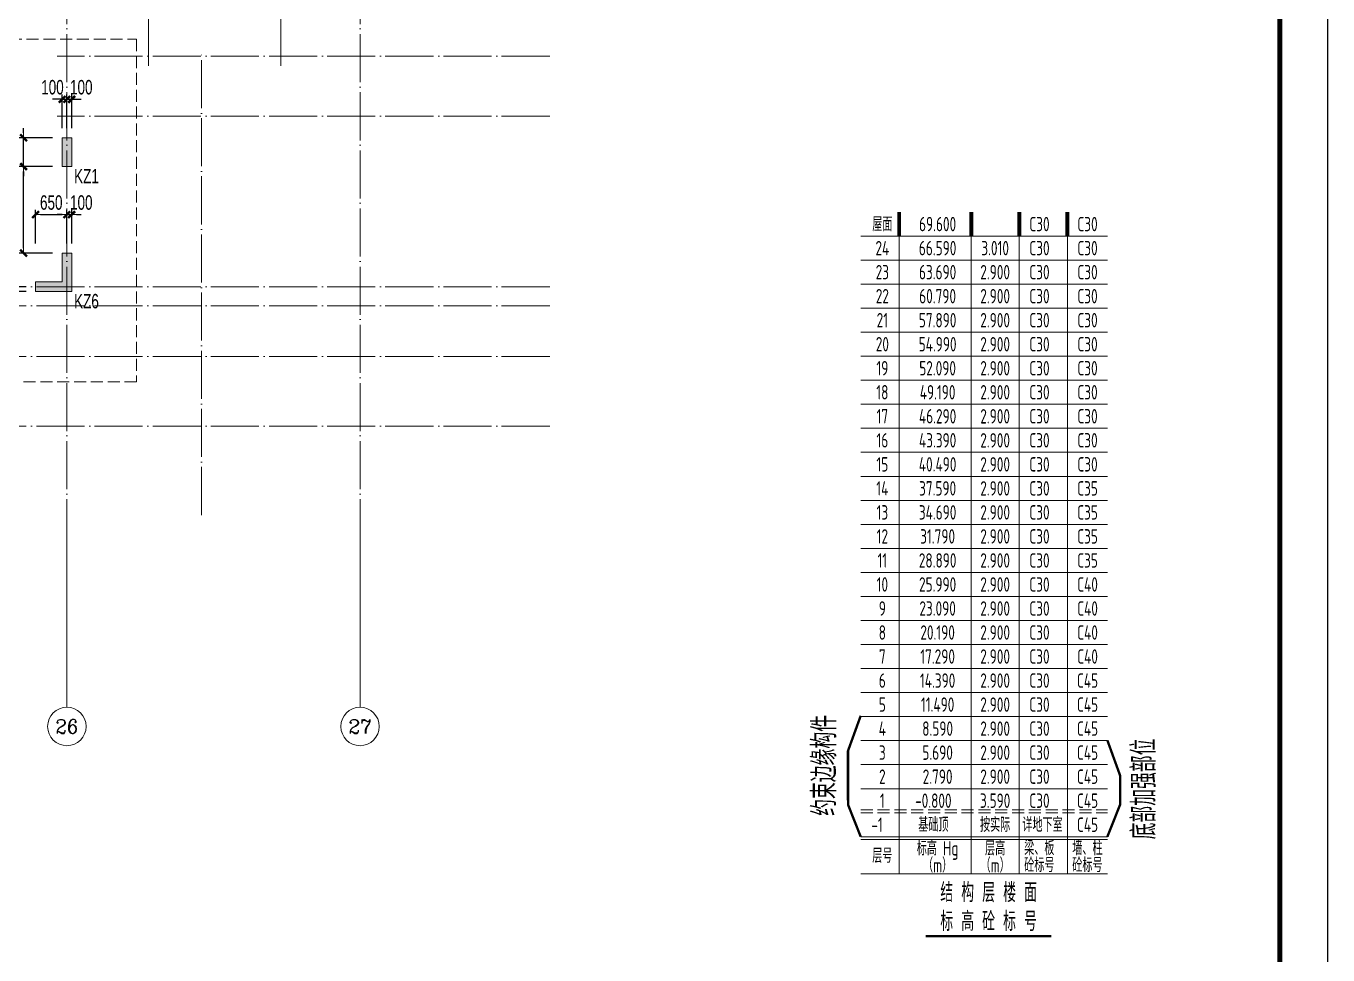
# Model space of a CAD drawing. Extents: x 5874492 to 7194610, y -939842 to -279257.
# Drawn here: x 6335161 to 6362250, y -843259 to -823926 of the extents above; entities that cross this region are included whole.
import ezdxf
from ezdxf.enums import TextEntityAlignment as Align

# ---------------------------------------------------------------- set-up
doc = ezdxf.new("R2010")
doc.units = 0
doc.header["$LTSCALE"] = 1000
doc.linetypes.add('DASH', pattern=[0.35, 0.25, -0.1])
doc.linetypes.add('DOTE', pattern=[2.42, 2, -0.2, 0.02, -0.2])
for name, color, linetype, lineweight in [('A-标注-轴号', 3, 'Continuous', 15), ('A-标注-轴号文字', 7, 'Continuous', 15), ('A-轴线-塔楼', 1, 'DOTE', 9), ('A-轴线-隔墙', 41, 'DOTE', 9), ('S-墙柱-DIM', 3, 'Continuous', 20), ('S-墙柱-HATCH', 251, 'Continuous', 20), ('S-墙柱-WALL', 6, 'Continuous', 20), ('S-板-BEAM', 4, 'DASH', 20), ('S-轴网-轴号', 3, 'Continuous', 20), ('S-通用-TEXT', 7, 'Continuous', 20)]:
    doc.layers.add(name, color=color, linetype=linetype, lineweight=lineweight)
doc.layers.add('Y-云图图框', color=7, linetype='Continuous')
doc.styles.add('_TCH_AXIS', font='COMPLEX.shx', dxfattribs={"bigfont": 'hztxt.shx'})
doc.styles.add('_YT_Name', font='', dxfattribs={"width": 0.8})
doc.styles.add('_YT_Sign_Text', font='ros.shx', dxfattribs={"width": 0.8, "bigfont": 'hztxt.shx'})
doc.styles.add('BW_Dim', font='Bweng.shx', dxfattribs={"width": 0.7, "bigfont": 'hztxt.shx'})
doc.styles.add('COMPLEX', font='COMPLEX')
doc.styles.get("Standard").update_dxf_attribs({"font": 'gbenor.shx', "bigfont": 'gbcbig.shx'})
doc.styles.add('TSSD_NORM', font='tssdeng.shx', dxfattribs={"width": 0.7, "bigfont": 'tssdchn.shx'})
doc.styles.add('TSSD_Rein', font='tssdeng.shx', dxfattribs={"width": 0.7, "bigfont": 'hztxt.shx'})
doc.styles.get('_YT_Name').set_extended_font_data('SimHei')
doc.dimstyles.new('Cyz_100_100', dxfattribs={"dimtxt": 300, "dimasz": 100, "dimexe": 100, "dimexo": 200, "dimgap": 100, "dimtad": 1, "dimdec": 0, "dimzin": 0, "dimdsep": 46, "dimtxsty": 'BW_Dim', "dimblk": '_bwk', "dimcen": 0, "dimclrt": 7, "dimadec": 0, "dimazin": 0, "dimtfac": 1, "dimtdec": 0, "dimtix": 1, "dimtmove": 2, "dimatfit": 0, "dimfxl": 0, "dimtolj": 1, "dimtzin": 0, "dimarcsym": 0})

# ---------------------------------------------------------------- blocks, each defined once
blk = doc.blocks.new('ECMCTK_A1_横_单行图名--0')
at = {"color": 4}
blk.add_lwpolyline([(0, 0), (841, 0), (841, 594), (0, 594)], close=True, dxfattribs=at)
at = {"const_width": 1}
blk.add_lwpolyline([(25, 10), (831, 10), (831, 584), (25, 584)], close=True, dxfattribs=at)
at = {"color": 80, "flags": 3}
for tag, height, p in [('YTHQINS', 3, (34.31, 585.5)), ('ECMCKEY', 3, (292.07, 288.23)), ('YTTQINS', 5.62, (848.03, 12.81)), ('YTFRAME', 3, (652.76, 5.84)), ('YTBARCODE_T1', 3, (749.78, 5.95))]:
    blk.add_attdef(tag, text='', height=height, dxfattribs=at).set_placement(p, align=Align.MIDDLE_CENTER)
for tag, height, style, width, p in [('证书编号', 4, '_YT_Sign_Text', 0.8, (708.87, 43.81)), ('审查批准号', 4, '_YT_Sign_Text', 0.8, (761.06, 43.81)), ('工程号', 4, '_YT_Sign_Text', 0.5, (804.08, 44.12)), ('设计单位', 6, '_YT_Name', 0.8, (623.75, 38.6)), ('建设单位', 4, '_YT_Sign_Text', 0.8, (734.96, 36.11)), ('阶段', 4, '_YT_Sign_Text', 0.8, (804.08, 35.81)), ('项目号', 4, '_YT_Sign_Text', 0.5, (822.08, 33.72)), ('项目名称', 4, '_YT_Sign_Text', 0.8, (734.96, 28.11)), ('专业', 4, '_YT_Sign_Text', 0.8, (804.08, 27.31)), ('图纸编号', 4, '_YT_Sign_Text', 0.5, (803.93, 19.36)), ('图纸名称', 4.5, '_YT_Name', 0.8, (735.39, 15.06)), ('出图比例', 4.2, '_YT_Sign_Text', 0.8, (681.82, 11.78)), ('日期', 4, '_YT_Sign_Text', 0.5, (803.88, 12.13)), ('版本号', 4, '_YT_Sign_Text', 0.8, (822.08, 13))]:
    blk.add_attdef(tag, text='', height=height, dxfattribs=dict(style=style, width=width)).set_placement(p, align=Align.CENTER)
at = {"style": '_YT_Sign_Text', "width": 0.8, "flags": 3}
for tag, p, height in [('{审定人}', (605.87, 26.45), 6.24), ('{校对人}', (658.35, 26.53), 6.24), ('[审定人]', (590.95, 27.81), 4.1), ('[校对人]', (642.23, 27.82), 4.1), ('{审核人}', (606.98, 18.44), 6.24), ('[设计人]', (642.47, 20.21), 4.1), ('{设计人}', (658.48, 18.54), 6.24), ('[审核人]', (591.01, 19.76), 4.1), ('[项目负责人]', (590.78, 12.01), 4.1), ('{项目负责人}', (608.28, 10.72), 6.24), ('[专业负责人]', (642.74, 11.77), 4.1), ('{专业负责人}', (658.58, 10.36), 6.24)]:
    blk.add_attdef(tag, p, '', height=height, dxfattribs=at)
at = {"color": 80, "flags": 3}
for tag, p in [('YTQRCODE', (551.04, 11.91)), ('YTBZSIT', (25, 10)), ('EXT_TK_LEFT', (25, 10))]:
    blk.add_attdef(tag, p, '', height=3, dxfattribs=at)
blk = doc.blocks.new('24F')
at = {"layer": 'S-通用-TEXT'}
for p, q in [((1809, 15068), (1809, 1293)), ((3309, 15068), (3309, 1293)), ((4309, 1293), (4309, 15068)), ((5309, 1293), (5309, 15068)), ((1009, 14568), (6141, 14568)), ((1009, 14568), (6141, 14568)), ((1009, 14068), (6141, 14068)), ((1009, 13568), (6141, 13568)), ((1009, 13068), (6141, 13068)), ((1009, 12568), (6141, 12568)), ((1009, 12068), (6141, 12068)), ((1009, 11568), (6141, 11568)), ((1009, 11068), (6141, 11068)), ((1009, 10568), (6141, 10568)), ((1009, 10068), (6141, 10068)), ((1009, 9568), (6141, 9568)), ((1009, 9068), (6141, 9068)), ((1009, 8568), (6141, 8568)), ((1009, 8068), (6141, 8068)), ((1009, 7568), (6141, 7568)), ((1009, 7068), (6141, 7068)), ((1009, 6568), (6141, 6568)), ((1009, 6068), (6141, 6068)), ((1009, 5568), (6141, 5568)), ((1009, 5068), (6141, 5068)), ((1009, 4568), (6141, 4568)), ((1009, 4068), (6141, 4068)), ((1009, 3568), (6141, 3568)), ((1009, 3068), (6141, 3068)), ((1009, 2068), (6141, 2068)), ((1009, 2007), (6141, 2007)), ((1009, 1293), (6141, 1293))]:
    blk.add_line(p, q, dxfattribs=at)
at = {"layer": 'S-通用-TEXT', "linetype": 'DASH'}
for p, q in [((1009, 2629), (6141, 2629)), ((1009, 2568), (6141, 2568)), ((1009, 2568), (6141, 2568)), ((1009, 2568), (6141, 2568))]:
    blk.add_line(p, q, dxfattribs=at)
at = {"layer": 'S-通用-TEXT'}
for points in [[(1009, 4586, 50, 50, 0), (744, 3854, 50, 50, 0), (745, 2735, 50, 50, 0), (1009, 2068, 0, 0, 0)], [(6141, 4074, 50, 50, 0), (6406, 3342, 50, 50, 0), (6406, 2735, 50, 50, 0), (6141, 2068, 0, 0, 0)]]:
    blk.add_lwpolyline(points, format="xyseb", dxfattribs=at)
at = {"layer": 'S-通用-TEXT', "const_width": 50}
blk.add_lwpolyline([(2361, 0), (4977, 0)], dxfattribs=at)
at = {"layer": 'S-通用-TEXT', "style": 'TSSD_Rein', "width": 0.7}
for s, p in [('屋面', (1459, 14818)), ('69.600', (2609, 14818)), ('C30', (4728, 14818)), ('C30', (5728, 14818)), ('24', (1459, 14318)), ('66.590', (2609, 14318)), ('3.010', (3806, 14318)), ('C30', (4728, 14318)), ('C30', (5728, 14318)), ('23', (1459, 13818)), ('63.690', (2609, 13818)), ('2.900', (3806, 13818)), ('C30', (4728, 13818)), ('C30', (5728, 13818)), ('22', (1459, 13318)), ('60.790', (2609, 13318)), ('2.900', (3806, 13318)), ('C30', (4728, 13318)), ('C30', (5728, 13318)), ('21', (1459, 12818)), ('57.890', (2609, 12818)), ('2.900', (3806, 12818)), ('C30', (4728, 12818)), ('C30', (5728, 12818)), ('20', (1459, 12318)), ('54.990', (2609, 12318)), ('2.900', (3806, 12318)), ('C30', (4728, 12318)), ('C30', (5728, 12318)), ('19', (1459, 11818)), ('52.090', (2609, 11818)), ('2.900', (3806, 11818)), ('C30', (4728, 11818)), ('C30', (5728, 11818)), ('18', (1459, 11318)), ('49.190', (2609, 11318)), ('2.900', (3806, 11318)), ('C30', (4728, 11318)), ('C30', (5728, 11318)), ('17', (1459, 10818)), ('46.290', (2609, 10818)), ('2.900', (3806, 10818)), ('C30', (4728, 10818)), ('C30', (5728, 10818)), ('16', (1459, 10318)), ('43.390', (2609, 10318)), ('2.900', (3806, 10318)), ('C30', (4728, 10318)), ('C30', (5728, 10318)), ('15', (1459, 9818)), ('40.490', (2609, 9818)), ('2.900', (3806, 9818)), ('C30', (4728, 9818)), ('C30', (5728, 9818)), ('14', (1459, 9318)), ('37.590', (2609, 9318)), ('2.900', (3806, 9318)), ('C30', (4728, 9318)), ('13', (1459, 8818)), ('34.690', (2609, 8818)), ('2.900', (3806, 8818)), ('C30', (4728, 8818)), ('12', (1459, 8318)), ('31.790', (2609, 8318)), ('2.900', (3806, 8318)), ('C30', (4728, 8318)), ('11', (1459, 7818)), ('28.890', (2609, 7818)), ('2.900', (3806, 7818)), ('C30', (4728, 7818)), ('10', (1459, 7318)), ('25.990', (2609, 7318)), ('2.900', (3806, 7318)), ('C30', (4728, 7318)), ('C40', (5728, 7318)), ('9', (1459, 6818)), ('23.090', (2609, 6818)), ('2.900', (3806, 6818)), ('C30', (4728, 6818)), ('C40', (5728, 6818)), ('8', (1459, 6318)), ('20.190', (2609, 6318)), ('2.900', (3806, 6318)), ('C30', (4728, 6318)), ('C40', (5728, 6318)), ('7', (1459, 5818)), ('17.290', (2609, 5818)), ('2.900', (3806, 5818)), ('C30', (4728, 5818)), ('C40', (5728, 5818)), ('6', (1459, 5318)), ('14.390', (2609, 5318)), ('2.900', (3806, 5318)), ('C30', (4728, 5318)), ('5', (1459, 4818)), ('11.490', (2609, 4818)), ('2.900', (3806, 4818)), ('C30', (4728, 4818)), ('4', (1459, 4318)), ('8.590', (2609, 4318)), ('2.900', (3806, 4318)), ('C30', (4728, 4318)), ('3', (1459, 3818)), ('5.690', (2609, 3818)), ('2.900', (3806, 3818)), ('C30', (4728, 3818)), ('2', (1459, 3318)), ('2.790', (2609, 3318)), ('2.900', (3806, 3318)), ('C30', (4728, 3318)), ('1', (1459, 2818)), ('-0.800', (2520, 2818)), ('3.590', (3806, 2818)), ('C30', (4728, 2818)), ('-1', (1349, 2318)), ('基础顶', (2520, 2318)), ('按实际', (3806, 2318)), ('详地下室', (4792, 2318)), ('标高 Hg', (2609, 1827)), ('层高', (3806, 1827)), ('梁、板', (4726, 1833)), ('墙、柱', (5726, 1833)), ('层号', (1459, 1674)), ('（m）', (2609, 1475)), ('（m）', (3806, 1475)), ('砼标号', (4726, 1480)), ('砼标号', (5726, 1480))]:
    blk.add_text(s, height=300, dxfattribs=at).set_placement(p, align=Align.MIDDLE_CENTER)
at = {"layer": 'S-通用-TEXT', "color": 6, "style": 'TSSD_Rein', "width": 0.7}
for s, p in [('C35', (5728, 9318)), ('C35', (5728, 8818)), ('C35', (5728, 8318)), ('C35', (5728, 7818)), ('C45', (5728, 5318)), ('C45', (5728, 4818)), ('C45', (5728, 4318)), ('C45', (5728, 3818)), ('C45', (5728, 3318)), ('C45', (5728, 2818)), ('C45', (5728, 2318))]:
    blk.add_text(s, height=300, dxfattribs=at).set_placement(p, align=Align.MIDDLE_CENTER)
at = {"layer": 'S-通用-TEXT', "color": 7, "style": 'TSSD_Rein', "width": 0.7}
for s, p in [('约束边缘构件', (500, 2502)), ('底部加强部位', (7150, 2013))]:
    blk.add_text(s, height=500, rotation=90, dxfattribs=at).set_placement(p)
at = {"layer": 'S-通用-TEXT', "style": 'TSSD_NORM', "width": 0.7}
for s, p in [('结 构 层 楼 面 ', (2665, 706)), ('标 高 砼 标 号', (2665, 106))]:
    blk.add_text(s, height=400, dxfattribs=at).set_placement(p)
blk = doc.blocks.new('_bwk')
blk.add_line((-1, 0), (0, 0))
at = {"const_width": 0.5}
blk.add_lwpolyline([(-0.7, -0.7), (0.7, 0.7)], dxfattribs=at)
blk = doc.blocks.new('*D1725')
at = {"layer": 'Defpoints', "color": 0, "transparency": 16777216}
for p in [(6335110, -826851), (6335910, -826851), (6335910, -828651)]:
    blk.add_point(p, dxfattribs=at)
at = {"layer": 'S-墙柱-DIM', "color": 0, "lineweight": -2, "transparency": 16777216}
for p, q in [((6335710, -826851), (6335010, -826851)), ((6335110, -828551), (6335110, -826951)), ((6335710, -828651), (6335010, -828651))]:
    blk.add_line(p, q, dxfattribs=at)
at = {"layer": 'S-墙柱-DIM', "color": 0, "lineweight": -2, "transparency": 16777216, "xscale": 100, "yscale": 100, "zscale": 100}
for p, rotation in [((6335110, -826851), 90), ((6335110, -828651), 270)]:
    blk.add_blockref('_bwk', p, dxfattribs=dict(at, rotation=rotation))
at = {"layer": 'S-墙柱-DIM', "color": 7, "transparency": 16777216, "insert": (6334860, -827751), "char_height": 300, "attachment_point": 5, "rotation": 90, "style": 'BW_Dim'}
blk.add_mtext('\\A1;1800', dxfattribs=at)
blk = doc.blocks.new('*D1726')
at = {"layer": 'Defpoints', "color": 0, "transparency": 16777216}
for p in [(6335110, -826251), (6335910, -826251), (6335910, -826851)]:
    blk.add_point(p, dxfattribs=at)
at = {"layer": 'S-墙柱-DIM', "color": 0, "lineweight": -2, "transparency": 16777216}
for p, q in [((6335110, -826151), (6335110, -826051)), ((6335710, -826251), (6335010, -826251)), ((6335110, -826851), (6335110, -826251)), ((6335710, -826851), (6335010, -826851)), ((6335110, -826951), (6335110, -827051))]:
    blk.add_line(p, q, dxfattribs=at)
at = {"layer": 'S-墙柱-DIM', "color": 0, "lineweight": -2, "transparency": 16777216, "xscale": 100, "yscale": 100, "zscale": 100}
for p, rotation in [((6335110, -826251), 270), ((6335110, -826851), 90)]:
    blk.add_blockref('_bwk', p, dxfattribs=dict(at, rotation=rotation))
at = {"layer": 'S-墙柱-DIM', "color": 7, "transparency": 16777216, "insert": (6334860, -826551), "char_height": 300, "attachment_point": 5, "rotation": 90, "style": 'BW_Dim'}
blk.add_mtext('\\A1;600', dxfattribs=at)
blk = doc.blocks.new('*D1727')
at = {"layer": 'Defpoints', "color": 0, "transparency": 16777216}
for p in [(6336010, -825451), (6335910, -826251), (6336010, -826251)]:
    blk.add_point(p, dxfattribs=at)
at = {"layer": 'S-墙柱-DIM', "color": 0, "lineweight": -2, "transparency": 16777216}
for p, q in [((6335910, -826051), (6335910, -825351)), ((6336010, -826051), (6336010, -825351)), ((6335810, -825451), (6335710, -825451)), ((6335910, -825451), (6336010, -825451)), ((6336110, -825451), (6336210, -825451))]:
    blk.add_line(p, q, dxfattribs=at)
at = {"layer": 'S-墙柱-DIM', "color": 0, "lineweight": -2, "transparency": 16777216, "xscale": 100, "yscale": 100, "zscale": 100}
blk.add_blockref('_bwk', (6335910, -825451), dxfattribs=at)
at = {"layer": 'S-墙柱-DIM', "color": 0, "lineweight": -2, "transparency": 16777216, "xscale": 100, "yscale": 100, "zscale": 100, "rotation": 180}
blk.add_blockref('_bwk', (6336010, -825451), dxfattribs=at)
at = {"layer": 'S-墙柱-DIM', "color": 7, "transparency": 16777216, "insert": (6335710, -825201), "char_height": 300, "attachment_point": 5, "style": 'BW_Dim'}
blk.add_mtext('\\A1;100', dxfattribs=at)
blk = doc.blocks.new('*D1728')
at = {"layer": 'Defpoints', "color": 0, "transparency": 16777216}
for p in [(6336110, -825451), (6336010, -826251), (6336110, -826251)]:
    blk.add_point(p, dxfattribs=at)
at = {"layer": 'S-墙柱-DIM', "color": 0, "lineweight": -2, "transparency": 16777216}
for p, q in [((6336010, -826051), (6336010, -825351)), ((6336110, -826051), (6336110, -825351)), ((6335910, -825451), (6335810, -825451)), ((6336010, -825451), (6336110, -825451)), ((6336210, -825451), (6336310, -825451))]:
    blk.add_line(p, q, dxfattribs=at)
at = {"layer": 'S-墙柱-DIM', "color": 0, "lineweight": -2, "transparency": 16777216, "xscale": 100, "yscale": 100, "zscale": 100}
blk.add_blockref('_bwk', (6336010, -825451), dxfattribs=at)
at = {"layer": 'S-墙柱-DIM', "color": 0, "lineweight": -2, "transparency": 16777216, "xscale": 100, "yscale": 100, "zscale": 100, "rotation": 180}
blk.add_blockref('_bwk', (6336110, -825451), dxfattribs=at)
at = {"layer": 'S-墙柱-DIM', "color": 7, "transparency": 16777216, "insert": (6336310, -825201), "char_height": 300, "attachment_point": 5, "style": 'BW_Dim'}
blk.add_mtext('\\A1;100', dxfattribs=at)
blk = doc.blocks.new('*D1729')
at = {"layer": 'Defpoints', "color": 0, "transparency": 16777216}
for p in [(6334560, -829351), (6335360, -829351), (6335360, -829451)]:
    blk.add_point(p, dxfattribs=at)
at = {"layer": 'S-墙柱-DIM', "color": 0, "lineweight": -2, "transparency": 16777216}
for p, q in [((6334560, -829251), (6334560, -829151)), ((6335160, -829351), (6334460, -829351)), ((6335160, -829451), (6334460, -829451)), ((6334560, -829451), (6334560, -829351)), ((6334560, -829551), (6334560, -829651))]:
    blk.add_line(p, q, dxfattribs=at)
at = {"layer": 'S-墙柱-DIM', "color": 0, "lineweight": -2, "transparency": 16777216, "xscale": 100, "yscale": 100, "zscale": 100}
for p, rotation in [((6334560, -829351), 270), ((6334560, -829451), 90)]:
    blk.add_blockref('_bwk', p, dxfattribs=dict(at, rotation=rotation))
at = {"layer": 'S-墙柱-DIM', "color": 7, "transparency": 16777216, "insert": (6334310, -829651), "char_height": 300, "attachment_point": 5, "rotation": 90, "style": 'BW_Dim'}
blk.add_mtext('\\A1;100', dxfattribs=at)
blk = doc.blocks.new('*D1730')
at = {"layer": 'Defpoints', "color": 0, "transparency": 16777216}
for p in [(6334560, -828651), (6335360, -828651), (6335360, -829351)]:
    blk.add_point(p, dxfattribs=at)
at = {"layer": 'S-墙柱-DIM', "color": 0, "lineweight": -2, "transparency": 16777216}
for p, q in [((6335160, -828651), (6334460, -828651)), ((6334560, -829251), (6334560, -828751)), ((6335160, -829351), (6334460, -829351))]:
    blk.add_line(p, q, dxfattribs=at)
at = {"layer": 'S-墙柱-DIM', "color": 0, "lineweight": -2, "transparency": 16777216, "xscale": 100, "yscale": 100, "zscale": 100}
for p, rotation in [((6334560, -828651), 90), ((6334560, -829351), 270)]:
    blk.add_blockref('_bwk', p, dxfattribs=dict(at, rotation=rotation))
at = {"layer": 'S-墙柱-DIM', "color": 7, "transparency": 16777216, "insert": (6334310, -829001), "char_height": 300, "attachment_point": 5, "rotation": 90, "style": 'BW_Dim'}
blk.add_mtext('\\A1;700', dxfattribs=at)
blk = doc.blocks.new('*D1731')
at = {"layer": 'Defpoints', "color": 0, "transparency": 16777216}
for p in [(6336010, -827851), (6335360, -828651), (6336010, -828651)]:
    blk.add_point(p, dxfattribs=at)
at = {"layer": 'S-墙柱-DIM', "color": 0, "lineweight": -2, "transparency": 16777216}
for p, q in [((6335360, -828451), (6335360, -827751)), ((6335460, -827851), (6335910, -827851)), ((6336010, -828451), (6336010, -827751))]:
    blk.add_line(p, q, dxfattribs=at)
at = {"layer": 'S-墙柱-DIM', "color": 0, "lineweight": -2, "transparency": 16777216, "xscale": 100, "yscale": 100, "zscale": 100, "rotation": 180}
blk.add_blockref('_bwk', (6335360, -827851), dxfattribs=at)
at = {"layer": 'S-墙柱-DIM', "color": 0, "lineweight": -2, "transparency": 16777216, "xscale": 100, "yscale": 100, "zscale": 100}
blk.add_blockref('_bwk', (6336010, -827851), dxfattribs=at)
at = {"layer": 'S-墙柱-DIM', "color": 7, "transparency": 16777216, "insert": (6335685, -827601), "char_height": 300, "attachment_point": 5, "style": 'BW_Dim'}
blk.add_mtext('\\A1;650', dxfattribs=at)
blk = doc.blocks.new('*D1732')
at = {"layer": 'Defpoints', "color": 0, "transparency": 16777216}
for p in [(6336110, -827851), (6336010, -828651), (6336110, -828651)]:
    blk.add_point(p, dxfattribs=at)
at = {"layer": 'S-墙柱-DIM', "color": 0, "lineweight": -2, "transparency": 16777216}
for p, q in [((6335910, -827851), (6335810, -827851)), ((6336010, -828451), (6336010, -827751)), ((6336010, -827851), (6336110, -827851)), ((6336110, -828451), (6336110, -827751)), ((6336210, -827851), (6336310, -827851))]:
    blk.add_line(p, q, dxfattribs=at)
at = {"layer": 'S-墙柱-DIM', "color": 0, "lineweight": -2, "transparency": 16777216, "xscale": 100, "yscale": 100, "zscale": 100}
blk.add_blockref('_bwk', (6336010, -827851), dxfattribs=at)
at = {"layer": 'S-墙柱-DIM', "color": 0, "lineweight": -2, "transparency": 16777216, "xscale": 100, "yscale": 100, "zscale": 100, "rotation": 180}
blk.add_blockref('_bwk', (6336110, -827851), dxfattribs=at)
at = {"layer": 'S-墙柱-DIM', "color": 7, "transparency": 16777216, "insert": (6336310, -827601), "char_height": 300, "attachment_point": 5, "style": 'BW_Dim'}
blk.add_mtext('\\A1;100', dxfattribs=at)
blk = doc.blocks.new('_AXISO')
blk.add_circle((0, 0), 0.5)
at = {"layer": 'S-轴网-轴号', "style": 'COMPLEX', "width": 1.041667}
blk.add_attdef('A', text='', height=0.56, dxfattribs=at).set_placement((-0.25, -0.28), (0.25, -0.28), align=Align.FIT)
blk = doc.blocks.new('ZHOUWANG3')
at = {"layer": 'A-标注-轴号'}
for p, q in [((129752, 226834), (129752, 222834)), ((135852, 226834), (135852, 222834))]:
    blk.add_line(p, q, dxfattribs=at)
at = {"layer": 'A-轴线-塔楼', "linetype": 'DOTE', "ltscale": 0.5}
for p, q in [((129752, 248942), (129752, 226834)), ((135852, 248942), (135852, 226834)), ((139798, 231586), (85362, 231586)), ((139798, 228686), (85362, 228686))]:
    blk.add_line(p, q, dxfattribs=at)
at = {"layer": 'A-轴线-隔墙', "ltscale": 0.5}
for p, q in [((131452, 236186), (131452, 248942)), ((134202, 236186), (134202, 248942)), ((139798, 236386), (129552, 236386)), ((132552, 226834), (132552, 236486)), ((139798, 235136), (129552, 235136)), ((139798, 231186), (85362, 231186)), ((139798, 230136), (85362, 230136))]:
    blk.add_line(p, q, dxfattribs=at)
at = {"layer": 'A-标注-轴号'}
ref = blk.add_blockref('_AXISO', (129752, 222434), dxfattribs=dict(at, xscale=800, yscale=800, zscale=800))
ref.add_attrib('A', '26', dxfattribs={"layer": 'A-标注-轴号文字', "ltscale": 0.2, "height": 294.3, "style": '_TCH_AXIS'}).set_placement((129514, 222286), (129990, 222286), align=Align.FIT)
ref = blk.add_blockref('_AXISO', (135852, 222434), dxfattribs=dict(at, xscale=800, yscale=800, zscale=800))
ref.add_attrib('A', '27', dxfattribs={"layer": 'A-标注-轴号文字', "ltscale": 0.2, "height": 294.3, "style": '_TCH_AXIS'}).set_placement((135614, 222286), (136090, 222286), align=Align.FIT)

msp = doc.modelspace()

# ---------------------------------------------------------------- hatches: boundary and pattern name
at = {"layer": 'S-墙柱-HATCH'}
h = msp.add_hatch(color=256, dxfattribs=at)
h.dxf.hatch_style = 1
h.paths.add_polyline_path([(6336110.4, -826250.9), (6335910.4, -826250.9), (6335910.4, -826850.9), (6336110.4, -826850.9)])
h = msp.add_hatch(color=256, dxfattribs=at)
h.dxf.hatch_style = 1
h.paths.add_polyline_path([(6336110.4, -829450.9), (6336110.4, -828650.9), (6335910.4, -828650.9), (6335910.4, -829250.9), (6335360.4, -829250.9), (6335360.4, -829450.9)])

# ---------------------------------------------------------------- linework, layer by layer
at = {"layer": 'S-墙柱-WALL'}
for points in [[(6336110.4, -826250.9), (6335910.4, -826250.9), (6335910.4, -826850.9), (6336110.4, -826850.9)], [(6336110.4, -829450.9), (6336110.4, -828650.9), (6335910.4, -828650.9), (6335910.4, -829250.9), (6335360.4, -829250.9), (6335360.4, -829450.9)]]:
    msp.add_lwpolyline(points, close=True, dxfattribs=at)
at = {"layer": 'S-板-BEAM'}
msp.add_lwpolyline([(6298420.4, -824200.9), (6337460.4, -824200.9), (6337460.4, -831330.9), (6298420.4, -831330.9)], close=True, dxfattribs=at)
at = {"layer": 'S-通用-TEXT', "const_width": 80}
for points in [[(6353328.4, -828298.2), (6353328.4, -827798.2)], [(6354828.4, -828298.2), (6354828.4, -827798.2)], [(6355828.4, -828298.2), (6355828.4, -827798.2)], [(6356828.4, -828298.2), (6356828.4, -827798.2)]]:
    msp.add_lwpolyline(points, dxfattribs=at)

# ---------------------------------------------------------------- block references
msp.add_blockref('ZHOUWANG3', (6206258.5, -1060937.3))
at = {"layer": 'S-通用-TEXT'}
msp.add_blockref('24F', (6351519.3, -842866), dxfattribs=at)
at = {"layer": 'Y-云图图框', "xscale": 100, "yscale": 100, "zscale": 100}
msp.add_blockref('ECMCTK_A1_横_单行图名--0', (6278150.3, -860722.5), dxfattribs=at)

# ---------------------------------------------------------------- texts
at = {"layer": 'S-通用-TEXT', "style": 'BW_Dim', "width": 0.7}
for s, p in [('KZ1', (6336160.4, -826900.9)), ('KZ6', (6336160.4, -829500.9))]:
    msp.add_text(s, height=300, dxfattribs=at).set_placement(p, align=Align.TOP_LEFT)

# ---------------------------------------------------------------- dimensions: what is measured, and where the dimension line sits
at = {"layer": 'S-墙柱-DIM'}
for base, p1, p2, picture, middle in [((6336010.4, -825450.9), (6335910.4, -826250.9), (6336010.4, -826250.9), '*D1727', (6335710.4, -825200.9)), ((6336110.4, -825450.9), (6336010.4, -826250.9), (6336110.4, -826250.9), '*D1728', (6336310.4, -825200.9)), ((6336110.4, -827850.9), (6336010.4, -828650.9), (6336110.4, -828650.9), '*D1732', (6336310.4, -827600.9))]:
    dim = msp.add_linear_dim(base=base, p1=p1, p2=p2, dimstyle='Cyz_100_100', dxfattribs=at)
    dim.commit()
    dim.dimension.update_dxf_attribs({"geometry": picture, "text_midpoint": middle, "dimtype": 128})
for base, p1, p2, picture, middle in [((6335110.4, -826250.9), (6335910.4, -826850.9), (6335910.4, -826250.9), '*D1726', (6334860.4, -826550.9)), ((6335110.4, -826850.9), (6335910.4, -828650.9), (6335910.4, -826850.9), '*D1725', (6334860.4, -827750.9)), ((6334560.4, -828650.9), (6335360.4, -829350.9), (6335360.4, -828650.9), '*D1730', (6334310.4, -829000.9))]:
    dim = msp.add_linear_dim(base=base, p1=p1, p2=p2, angle=90, dimstyle='Cyz_100_100', dxfattribs=at)
    dim.commit()
    dim.dimension.update_dxf_attribs({"geometry": picture, "text_midpoint": middle})
dim = msp.add_linear_dim(base=(6336010.4, -827850.9), p1=(6335360.4, -828650.9), p2=(6336010.4, -828650.9), dimstyle='Cyz_100_100', dxfattribs=at)
dim.commit()
dim.dimension.update_dxf_attribs({"geometry": '*D1731', "text_midpoint": (6335685.4, -827600.9)})
dim = msp.add_linear_dim(base=(6334560.4, -829350.9), p1=(6335360.4, -829450.9), p2=(6335360.4, -829350.9), angle=90, dimstyle='Cyz_100_100', dxfattribs=at)
dim.commit()
dim.dimension.update_dxf_attribs({"geometry": '*D1729', "text_midpoint": (6334310.4, -829650.9), "dimtype": 128})

doc.saveas('drawing.dxf')
